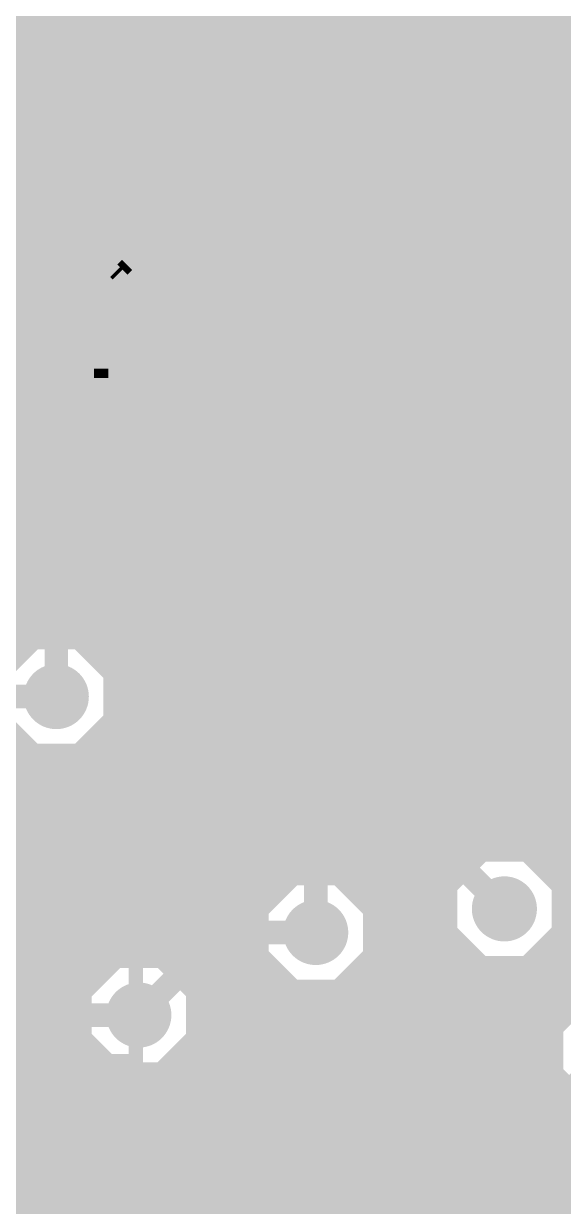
# Model space of a CAD drawing. Extents: x -5 to 208, y -5 to 206.
# Drawn here: x 90.96 to 96.77, y 135.61 to 148.34 of the extents above; entities that cross this region are included whole.
import ezdxf

# ---------------------------------------------------------------- set-up
doc = ezdxf.new("R2010")
doc.units = 0
doc.header["$MEASUREMENT"] = 0
doc.layers.get('0').update_dxf_attribs({"linetype": 'CONTINUOUS'})
for name, color, linetype in [('22-301-0_BOT', 7, 'CONTINUOUS'), ('22-301-0_DRD', 7, 'CONTINUOUS'), ('22-301-0_IN1', 1, 'CONTINUOUS'), ('22-301-0_IN2', 4, 'CONTINUOUS'), ('22-301-0_SMT', 5, 'CONTINUOUS'), ('22-301-0_SST', 10, 'CONTINUOUS'), ('22-301-0_TOP', 14, 'CONTINUOUS'), ('THRUHOLE_TAP', 11, 'CONTINUOUS')]:
    doc.layers.add(name, color=color, linetype=linetype)

# ---------------------------------------------------------------- blocks, each defined once
blk = doc.blocks.new('ROUND_66')
at = {"const_width": 0.35052}
blk.add_lwpolyline([(-0.17526, 0, 1), (0.17526, 0, 1)], format="xyb", close=True, dxfattribs=at)
blk = doc.blocks.new('ROUND_70')
at = {"const_width": 0.35052}
blk.add_lwpolyline([(-0.17526, 0, 1), (0.17526, 0, 1)], format="xyb", close=True, dxfattribs=at)
blk = doc.blocks.new('RECTANGLE_6')
blk.add_solid([(0.4826, 0.4064), (0.4826, -0.4064), (-0.4826, 0.4064), (-0.4826, -0.4064)])
blk = doc.blocks.new('RECTANGLE_19')
blk.add_solid([(1.3716, 1.0795), (1.3716, -1.0795), (-1.3716, 1.0795), (-1.3716, -1.0795)])
blk = doc.blocks.new('ROUND_74')
at = {"const_width": 0.10033}
blk.add_lwpolyline([(-0.050164, 0, 1), (0.050164, 0, 1)], format="xyb", close=True, dxfattribs=at)

msp = doc.modelspace()

# ---------------------------------------------------------------- linework, layer by layer
at = {"layer": '22-301-0_BOT'}
for points, const_width in [([(96.139, 138.811), (95.631, 139.319), (95.631, 169.545), (97.028, 170.942), (97.028, 171.831), (96.393, 172.466), (96.393, 178.435)], 0.254), ([(96.266, 171.577), (96.266, 171.196), (94.615, 169.545), (94.615, 151.765), (94.107, 151.257), (94.107, 138.557)], 0.254), ([(91.313, 141.097), (91.313, 149.733), (91.821, 150.241), (91.821, 164.465), (91.313, 164.973), (91.313, 170.18), (91.821, 170.688)], 0.254), ([(93.091, 165.354), (93.091, 165.227), (94.107, 164.211), (94.107, 152.019), (92.837, 150.749), (92.837, 138.303), (92.202, 137.668)], 0.254), ([(91.948, 148.63064), (91.948, 141.67358)], 0.254), ([(91.9988, 148.62556), (91.9988, 141.61262)], 0.254), ([(92.202, 148.63064), (92.202, 138.56462)], 0.254), ([(92.202, 148.4122), (91.948, 148.4122)], 0.254), ([(92.202, 148.1836), (91.948, 148.1836)], 0.254), ([(92.202, 147.955), (91.948, 147.955)], 0.254), ([(92.202, 147.7264), (91.948, 147.7264)], 0.254), ([(92.202, 147.4978), (91.948, 147.4978)], 0.254), ([(92.202, 147.2692), (91.948, 147.2692)], 0.254), ([(92.202, 147.0406), (91.948, 147.0406)], 0.254), ([(92.202, 146.812), (91.948, 146.812)], 0.254), ([(92.202, 146.5834), (91.948, 146.5834)], 0.254), ([(92.202, 146.3548), (91.948, 146.3548)], 0.254), ([(92.202, 146.1262), (91.948, 146.1262)], 0.254), ([(92.202, 145.8976), (91.948, 145.8976)], 0.254), ([(92.202, 145.669), (91.948, 145.669)], 0.254), ([(92.202, 145.4404), (91.948, 145.4404)], 0.254), ([(92.202, 145.2118), (91.948, 145.2118)], 0.254), ([(92.202, 144.9832), (91.948, 144.9832)], 0.254), ([(92.202, 144.7546), (91.948, 144.7546)], 0.254), ([(92.202, 144.526), (91.948, 144.526)], 0.254), ([(92.202, 144.2974), (91.948, 144.2974)], 0.254), ([(92.202, 144.0688), (91.948, 144.0688)], 0.254), ([(92.202, 143.8402), (91.948, 143.8402)], 0.254), ([(92.202, 143.6116), (91.948, 143.6116)], 0.254), ([(92.202, 143.383), (91.948, 143.383)], 0.254), ([(92.202, 143.1544), (91.948, 143.1544)], 0.254), ([(92.202, 142.9258), (91.948, 142.9258)], 0.254), ([(92.202, 142.6972), (91.948, 142.6972)], 0.254), ([(92.202, 142.4686), (91.948, 142.4686)], 0.254), ([(92.202, 142.24), (91.948, 142.24)], 0.254), ([(92.202, 142.0114), (91.948, 142.0114)], 0.254), ([(92.202, 141.7828), (91.948, 141.7828)], 0.254), ([(92.202, 141.5542), (92.03944, 141.5542)], 0.254), ([(92.202, 141.3256), (92.1385, 141.3256)], 0.254), ([(92.202, 141.097), (92.17152, 141.097)], 0.254), ([(92.202, 140.8684), (92.1385, 140.8684)], 0.254), ([(92.202, 140.6398), (92.03944, 140.6398)], 0.254), ([(91.9988, 140.58138), (91.9988, 138.50112)], 0.254), ([(90.8558, 140.37056), (90.8558, 136.906)], 0.254), ([(91.7702, 140.37056), (91.7702, 138.40968)], 0.254), ([(92.202, 140.4112), (91.82862, 140.4112)], 0.254), ([(91.0844, 140.26896), (91.0844, 136.906)], 0.254), ([(91.313, 140.23848), (91.313, 136.906)], 0.254), ([(91.5416, 140.26896), (91.5416, 138.2141)], 0.254), ([(92.202, 140.1826), (80.391, 140.1826)], 0.254), ([(92.202, 139.954), (80.391, 139.954)], 0.254), ([(92.202, 139.7254), (80.391, 139.7254)], 0.254), ([(92.202, 139.4968), (80.391, 139.4968)], 0.254), ([(92.202, 139.2682), (80.391, 139.2682)], 0.254), ([(92.202, 139.0396), (80.391, 139.0396)], 0.254), ([(92.202, 138.811), (80.391, 138.811)], 0.254), ([(92.202, 138.5824), (80.391, 138.5824)], 0.254), ([(92.202, 138.56462), (92.16136, 138.52398)], 0.254), ([(91.68638, 138.3538), (80.391, 138.3538)], 0.254), ([(91.47556, 138.1252), (80.391, 138.1252)], 0.254), ([(91.37396, 137.8966), (80.391, 137.8966)], 0.254), ([(91.34348, 137.668), (80.391, 137.668)], 0.254), ([(91.37396, 137.4394), (80.391, 137.4394)], 0.254), ([(91.47556, 137.2108), (80.391, 137.2108)], 0.254), ([(91.5416, 137.11936), (91.5416, 136.906)], 0.254), ([(91.68638, 136.9822), (80.391, 136.9822)], 0.254), ([(91.8083, 136.906), (90.678, 136.906)], 0.254), ([(91.7702, 136.92632), (91.7702, 136.906)], 0.254), ([(99.06, 136.271), (99.06, 136.144), (98.933, 136.017), (95.885, 136.017), (95.631, 136.271), (95.44812, 136.271), (94.94012, 135.763), (94.94012, 135.255), (94.94012, 124.9807)], 1.27), ([(94.94012, 124.9807), (94.94012, 135.255), (94.43212, 135.763), (90.678, 135.763), (90.17, 135.255), (90.17, 135.128)], 1.27)]:
    msp.add_lwpolyline(points, dxfattribs=dict(at, const_width=const_width))
at = {"layer": '22-301-0_BOT', "const_width": 0.254}
for points in [[(92.17152, 141.097, 0.1864202), (91.9486, 141.67412)], [(90.45448, 141.097, 0.4142136), (91.313, 140.23848)], [(91.313, 140.23848, 0.4142136), (92.17152, 141.097)], [(92.16136, 138.52398, 0.4003856), (91.34602, 137.668)], [(91.34348, 137.668, 0.2805048), (91.8083, 136.906)]]:
    msp.add_lwpolyline(points, format="xyb", dxfattribs=at)
at = {"layer": '22-301-0_DRD', "const_width": 0.254}
for points in [[(91.059, 141.732), (90.678, 141.351)], [(91.567, 141.732), (91.059, 141.732)], [(91.948, 141.351), (91.567, 141.732)], [(91.948, 140.843), (91.948, 141.351)], [(90.678, 140.843), (91.059, 140.462)], [(91.567, 140.462), (91.948, 140.843)], [(91.059, 140.462), (91.567, 140.462)], [(95.885, 139.446), (95.504, 139.065)], [(96.393, 139.446), (95.885, 139.446)], [(96.774, 139.065), (96.393, 139.446)], [(93.853, 139.192), (93.472, 138.811)], [(94.361, 139.192), (93.853, 139.192)], [(94.742, 138.811), (94.361, 139.192)], [(95.504, 139.065), (95.504, 138.557)], [(96.774, 138.557), (96.774, 139.065)], [(93.472, 138.811), (93.472, 138.303)], [(94.742, 138.303), (94.742, 138.811)], [(95.504, 138.557), (95.885, 138.176)], [(96.393, 138.176), (96.774, 138.557)], [(91.948, 138.303), (91.567, 137.922)], [(92.456, 138.303), (91.948, 138.303)], [(92.837, 137.922), (92.456, 138.303)], [(93.472, 138.303), (93.853, 137.922)], [(94.361, 137.922), (94.742, 138.303)], [(95.885, 138.176), (96.393, 138.176)], [(91.567, 137.922), (91.567, 137.414)], [(92.837, 137.414), (92.837, 137.922)], [(93.853, 137.922), (94.361, 137.922)], [(97.028, 137.922), (96.647, 137.541)], [(96.647, 137.541), (96.647, 137.033)], [(91.567, 137.414), (91.948, 137.033)], [(92.456, 137.033), (92.837, 137.414)], [(91.948, 137.033), (92.456, 137.033)], [(96.647, 137.033), (97.028, 136.652)]]:
    msp.add_lwpolyline(points, dxfattribs=at)
at = {"layer": '22-301-0_IN1', "const_width": 0.254}
for points in [[(93.8022, 166.37), (93.8022, 139.16406)], [(94.0308, 166.37), (94.0308, 139.23264)], [(94.2594, 166.37), (94.2594, 139.21994)], [(94.488, 166.37), (94.488, 139.12088)], [(94.7166, 166.37), (94.7166, 138.85672)], [(94.9452, 166.37), (94.9452, 127.05842)], [(95.1738, 166.37), (95.1738, 127.04572)], [(95.4024, 166.37), (95.4024, 127.00762)], [(95.631, 166.37), (95.631, 139.26312)], [(93.5736, 164.87394), (93.5736, 138.97864)], [(92.8878, 164.70376), (92.8878, 125.31852)], [(93.1164, 164.67328), (93.1164, 125.98146)], [(93.345, 164.72408), (93.345, 126.3142)], [(91.059, 157.82798), (91.059, 141.72692)], [(91.2876, 157.91688), (91.2876, 141.77518)], [(95.8596, 150.32736), (95.8596, 139.43076)], [(96.774, 150.18512), (96.774, 139.0523)], [(96.0882, 150.14194), (96.0882, 139.48918)], [(96.3168, 150.07336), (96.3168, 139.46632)], [(96.5454, 150.08606), (96.5454, 139.35456)], [(92.6592, 149.13102), (92.6592, 138.17092)], [(91.5162, 149.09038), (91.5162, 141.7447)], [(91.7448, 148.88464), (91.7448, 141.62278)], [(92.4306, 148.89988), (92.4306, 138.30808)], [(91.9734, 148.8059), (91.9734, 141.25702)], [(92.202, 148.81098), (92.202, 138.34872)], [(109.95914, 148.3868), (80.645, 148.3868)], [(109.93882, 148.1582), (80.645, 148.1582)], [(109.99724, 147.9296), (80.65008, 147.9296)], [(110.16488, 147.701), (80.69072, 147.701)], [(119.58828, 147.4724), (80.65008, 147.4724)], [(119.61876, 147.2438), (80.645, 147.2438)], [(112.80902, 147.0152), (80.645, 147.0152)], [(112.57788, 146.7866), (80.645, 146.7866)], [(112.48898, 146.558), (80.645, 146.558)], [(112.4839, 146.3294), (80.645, 146.3294)], [(112.56264, 146.1008), (80.645, 146.1008)], [(112.76838, 145.8722), (80.645, 145.8722)], [(119.08028, 145.6436), (80.645, 145.6436)], [(118.54688, 145.415), (80.645, 145.415)], [(118.37924, 145.1864), (80.645, 145.1864)], [(118.32082, 144.9578), (80.645, 144.9578)], [(118.34114, 144.7292), (80.645, 144.7292)], [(118.4529, 144.5006), (80.645, 144.5006)], [(118.75516, 144.272), (80.645, 144.272)], [(204.47, 144.0434), (80.645, 144.0434)], [(204.47, 143.8148), (80.645, 143.8148)], [(204.47, 143.5862), (80.645, 143.5862)], [(204.47, 143.3576), (80.645, 143.3576)], [(204.47, 143.129), (80.645, 143.129)], [(204.47, 142.9004), (80.645, 142.9004)], [(204.47, 142.6718), (80.645, 142.6718)], [(204.47, 142.4432), (80.645, 142.4432)], [(204.47, 142.2146), (80.645, 142.2146)], [(204.47, 141.986), (80.645, 141.986)], [(91.15044, 141.7574), (80.645, 141.7574)], [(202.25512, 141.7574), (91.47302, 141.7574)], [(201.88428, 141.5288), (91.83878, 141.5288)], [(201.7141, 141.3002), (91.9607, 141.3002)], [(201.62774, 141.0716), (91.99118, 141.0716)], [(91.9734, 140.93444), (91.9734, 138.30808)], [(201.5998, 140.843), (91.94292, 140.843)], [(201.62774, 140.6144), (91.79052, 140.6144)], [(91.7448, 140.57122), (91.7448, 138.17092)], [(201.7141, 140.3858), (80.645, 140.3858)], [(91.059, 140.46708), (91.059, 105.82148)], [(91.2876, 140.41628), (91.2876, 85.2424)], [(91.5162, 140.44676), (91.5162, 85.24748)], [(201.88428, 140.1572), (80.645, 140.1572)], [(202.25512, 139.9286), (80.645, 139.9286)], [(204.47, 139.7), (80.645, 139.7)], [(95.97644, 139.4714), (80.645, 139.4714)], [(204.47, 139.4714), (96.29902, 139.4714)], [(95.61322, 139.2428), (80.645, 139.2428)], [(204.47, 139.2428), (96.66478, 139.2428)], [(93.60408, 139.0142), (80.645, 139.0142)], [(95.48876, 139.0142), (94.60992, 139.0142)], [(204.47, 139.0142), (96.7867, 139.0142)], [(93.46692, 138.7856), (80.645, 138.7856)], [(95.45828, 138.7856), (94.74708, 138.7856)], [(120.55094, 138.7856), (96.81718, 138.7856)], [(96.774, 138.56716), (96.774, 137.73912)], [(93.42628, 138.557), (80.645, 138.557)], [(95.50908, 138.557), (94.78772, 138.557)], [(120.40108, 138.557), (96.76892, 138.557)], [(92.03944, 138.3284), (80.645, 138.3284)], [(93.46692, 138.3284), (92.36202, 138.3284)], [(95.65894, 138.3284), (94.74708, 138.3284)], [(95.631, 138.35888), (95.631, 126.94158)], [(110.57636, 138.3284), (96.61652, 138.3284)], [(94.7166, 138.25474), (94.7166, 127.04826)], [(95.8596, 138.19124), (95.8596, 126.84506)], [(96.5454, 138.2649), (96.5454, 126.3015)], [(91.67622, 138.0998), (80.645, 138.0998)], [(93.60408, 138.0998), (92.72778, 138.0998)], [(93.5736, 138.13536), (93.5736, 126.54788)], [(110.39094, 138.0998), (94.60992, 138.0998)], [(96.0882, 138.13282), (96.0882, 126.71298)], [(96.3168, 138.15314), (96.3168, 126.54026)], [(93.8022, 137.94994), (93.8022, 126.7206)], [(94.488, 137.99312), (94.488, 127.01016)], [(91.55176, 137.8712), (80.645, 137.8712)], [(96.93402, 137.8712), (92.8497, 137.8712)], [(94.0308, 137.88136), (94.0308, 126.85014)], [(94.2594, 137.89406), (94.2594, 126.94412)], [(91.52128, 137.6426), (80.645, 137.6426)], [(96.70288, 137.6426), (92.88018, 137.6426)], [(91.57208, 137.414), (80.645, 137.414)], [(96.61398, 137.414), (92.83192, 137.414)], [(91.72194, 137.1854), (80.645, 137.1854)], [(91.7448, 137.16508), (91.7448, 105.57764)], [(92.6592, 137.16508), (92.6592, 106.3879)], [(96.6089, 137.1854), (92.67952, 137.1854)], [(96.68764, 136.9568), (80.645, 136.9568)], [(91.9734, 137.02792), (91.9734, 106.05516)], [(92.202, 136.98728), (92.202, 106.2482)], [(92.4306, 137.02792), (92.4306, 106.34726)], [(96.774, 136.83488), (96.774, 125.96114)], [(96.89338, 136.7282), (80.645, 136.7282)], [(98.41992, 136.4996), (80.645, 136.4996)], [(98.37928, 136.271), (80.645, 136.271)], [(98.41992, 136.0424), (80.645, 136.0424)], [(98.55708, 135.8138), (80.645, 135.8138)], [(204.47, 135.5852), (90.67292, 135.5852)]]:
    msp.add_lwpolyline(points, dxfattribs=at)
for points in [[(91.313, 141.77772, 0.4142136), (90.63228, 141.097)], [(91.99372, 141.097, 0.4142136), (91.313, 141.77772)], [(90.63228, 141.097, 0.4142136), (91.313, 140.41628)], [(91.313, 140.41628, 0.4142136), (91.99372, 141.097)], [(96.139, 139.49172, 0.4142136), (95.45828, 138.811)], [(96.81972, 138.811, 0.4142136), (96.139, 139.49172)], [(94.107, 139.23772, 0.4142136), (93.42628, 138.557)], [(94.78772, 138.557, 0.4142136), (94.107, 139.23772)], [(95.45828, 138.811, 0.4142136), (96.139, 138.13028)], [(96.139, 138.13028, 0.4142136), (96.81972, 138.811)], [(93.42628, 138.557, 0.4142136), (94.107, 137.87628)], [(94.107, 137.87628, 0.4142136), (94.78772, 138.557)], [(92.202, 138.34872, 0.4142136), (91.52128, 137.668)], [(92.88272, 137.668, 0.4142136), (92.202, 138.34872)], [(97.282, 137.96772, 0.4142136), (96.60128, 137.287)], [(91.52128, 137.668, 0.4142136), (92.202, 136.98728)], [(92.202, 136.98728, 0.4142136), (92.88272, 137.668)], [(96.60128, 137.287, 0.4142136), (97.282, 136.60628)], [(90.85072, 135.128, 0.4142136), (90.17, 135.80872)]]:
    msp.add_lwpolyline(points, format="xyb", dxfattribs=at)
at = {"layer": '22-301-0_IN2', "const_width": 0.254}
for points in [[(67.183, 148.209), (67.437, 148.463), (90.551, 148.463), (90.805, 148.209), (98.806, 148.209), (100.33, 149.733), (116.078, 149.733), (116.84, 148.971), (116.967, 148.971)], [(80.01, 147.701), (110.109, 147.701), (110.617, 148.209)], [(120.269, 147.447), (118.999, 146.177), (118.364, 146.177), (117.856, 145.669), (112.903, 145.669), (112.395, 146.177), (74.295, 146.177)], [(110.109, 147.2438), (80.645, 147.2438)], [(91.059, 147.2438), (91.059, 147.1422)], [(91.2876, 147.2438), (91.2876, 147.1422)], [(91.5162, 147.2438), (91.5162, 147.1422)], [(91.7448, 147.2438), (91.7448, 147.1422)], [(91.9734, 147.2438), (91.9734, 147.1422)], [(92.202, 147.2438), (92.202, 147.1422)], [(92.4306, 147.2438), (92.4306, 147.1422)], [(92.6592, 147.2438), (92.6592, 147.1422)], [(92.8878, 147.2438), (92.8878, 147.1422)], [(93.1164, 147.2438), (93.1164, 147.1422)], [(93.345, 147.2438), (93.345, 147.1422)], [(93.5736, 147.2438), (93.5736, 147.1422)], [(93.8022, 147.2438), (93.8022, 147.1422)], [(94.0308, 147.2438), (94.0308, 147.1422)], [(94.2594, 147.2438), (94.2594, 147.1422)], [(94.488, 147.2438), (94.488, 147.1422)], [(94.7166, 147.2438), (94.7166, 147.1422)], [(94.9452, 147.2438), (94.9452, 147.1422)], [(95.1738, 147.2438), (95.1738, 147.1422)], [(95.4024, 147.2438), (95.4024, 147.1422)], [(95.631, 147.2438), (95.631, 147.1422)], [(95.8596, 147.2438), (95.8596, 147.1422)], [(96.0882, 147.2438), (96.0882, 147.1422)], [(96.3168, 147.2438), (96.3168, 147.1422)], [(96.5454, 147.2438), (96.5454, 147.1422)], [(96.774, 147.2438), (96.774, 147.1422)], [(112.903, 147.1422), (80.645, 147.1422)], [(113.157, 146.431), (112.903, 146.685), (74.803, 146.685), (74.549, 146.939), (64.135, 146.939)], [(119.761, 145.669), (118.745, 145.669), (118.237, 145.161), (112.649, 145.161), (112.395, 145.415), (66.04, 145.415), (65.913, 145.542), (65.913, 145.669)], [(118.999, 144.907), (118.745, 144.653), (112.395, 144.653), (112.141, 144.907), (61.214, 144.907), (61.087, 144.78)], [(111.9505, 144.4498), (80.645, 144.4498)], [(91.059, 144.4498), (91.059, 141.72692)], [(91.2876, 144.4498), (91.2876, 141.77518)], [(91.5162, 144.4498), (91.5162, 141.7447)], [(91.7448, 144.4498), (91.7448, 141.62278)], [(91.9734, 144.4498), (91.9734, 141.25702)], [(92.202, 144.4498), (92.202, 140.0302)], [(92.4306, 144.4498), (92.4306, 140.0302)], [(92.6592, 144.4498), (92.6592, 140.0302)], [(92.8878, 144.4498), (92.8878, 140.0302)], [(93.1164, 144.4498), (93.1164, 140.11656)], [(93.345, 144.4498), (93.345, 140.26642)], [(93.5736, 144.4498), (93.5736, 140.2842)], [(93.8022, 144.4498), (93.8022, 140.2842)], [(94.0308, 144.4498), (94.0308, 140.2842)], [(94.2594, 144.4498), (94.2594, 140.2842)], [(94.488, 144.4498), (94.488, 140.2842)], [(94.7166, 144.4498), (94.7166, 140.2842)], [(94.9452, 144.4498), (94.9452, 140.2842)], [(95.1738, 144.4498), (95.1738, 140.2842)], [(95.4024, 144.4498), (95.4024, 140.2842)], [(95.631, 144.4498), (95.631, 140.2842)], [(95.8596, 144.4498), (95.8596, 140.2842)], [(96.0882, 144.4498), (96.0882, 140.2842)], [(96.3168, 144.4498), (96.3168, 140.2842)], [(96.5454, 144.4498), (96.5454, 140.2842)], [(96.774, 144.4498), (96.774, 140.2842)], [(112.0775, 144.3228), (80.645, 144.3228)], [(204.47, 144.0942), (80.645, 144.0942)], [(204.47, 143.8656), (80.645, 143.8656)], [(204.47, 143.637), (80.645, 143.637)], [(204.47, 143.4084), (80.645, 143.4084)], [(204.47, 143.1798), (80.645, 143.1798)], [(204.47, 142.9512), (80.645, 142.9512)], [(204.47, 142.7226), (80.645, 142.7226)], [(204.47, 142.494), (80.645, 142.494)], [(204.47, 142.2654), (80.645, 142.2654)], [(204.47, 142.0368), (80.645, 142.0368)], [(204.47, 141.8082), (80.645, 141.8082)], [(204.47, 141.5796), (91.79052, 141.5796)], [(202.11288, 141.351), (91.94292, 141.351)], [(201.94524, 141.1224), (91.99118, 141.1224)], [(72.517, 141.097), (91.313, 141.097)], [(201.88682, 140.8938), (91.9607, 140.8938)], [(91.9734, 140.93444), (91.9734, 140.0302)], [(201.90714, 140.6652), (91.83878, 140.6652)], [(91.7448, 140.57122), (91.7448, 140.0302)], [(91.15044, 140.4366), (80.645, 140.4366)], [(91.059, 140.46708), (91.059, 140.0302)], [(91.2876, 140.41628), (91.2876, 140.0302)], [(202.0189, 140.4366), (91.47302, 140.4366)], [(91.5162, 140.44676), (91.5162, 140.0302)], [(119.507, 140.2842), (93.472, 140.2842)], [(93.218, 140.208), (80.645, 140.208)], [(93.14942, 140.14958), (93.0275, 140.0302)], [(93.0275, 140.0302), (80.645, 140.0302)], [(66.421, 136.398), (69.596, 139.573), (71.12, 139.573), (71.374, 139.827), (72.39, 139.827), (72.644, 139.573), (93.218, 139.573), (93.472, 139.827), (119.507, 139.827), (121.031, 138.303)], [(119.3165, 139.3698), (96.52508, 139.3698)], [(96.774, 139.3698), (96.774, 139.0523)], [(71.755, 139.065), (93.599, 139.065), (93.853, 139.319), (95.631, 139.319), (96.139, 138.811)], [(119.3927, 139.2936), (96.61652, 139.2936)], [(119.6213, 139.065), (96.76892, 139.065)], [(95.4405, 138.8618), (94.71406, 138.8618)], [(95.45828, 138.8364), (94.72676, 138.8364)], [(94.9452, 138.8618), (94.9452, 137.3632)], [(95.1738, 138.8618), (95.1738, 137.3632)], [(95.4024, 138.8618), (95.4024, 137.3632)], [(95.45828, 138.84402), (95.45748, 138.811)], [(119.8499, 138.8364), (96.81718, 138.8364)], [(95.48876, 138.6078), (94.78518, 138.6078)], [(96.774, 138.56716), (96.774, 138.42746)], [(120.0785, 138.6078), (96.7867, 138.6078)], [(94.107, 138.557), (73.279, 138.557), (72.771, 138.049)], [(95.61322, 138.3792), (94.76232, 138.3792)], [(95.631, 138.35888), (95.631, 137.3632)], [(96.70542, 138.37158), (95.6945, 137.3632)], [(96.7105, 138.3792), (96.66478, 138.3792)], [(94.7166, 138.25474), (94.7166, 137.3632)], [(95.8596, 138.19124), (95.8596, 137.52576)], [(96.5454, 138.2649), (96.5454, 138.21156)], [(93.60408, 138.0998), (92.72778, 138.0998)], [(92.8878, 138.0998), (92.8878, 137.3632)], [(93.1164, 138.0998), (93.1164, 137.3632)], [(93.345, 138.0998), (93.345, 137.3632)], [(93.5736, 138.0998), (93.5736, 137.3632)], [(95.97644, 138.1506), (94.65056, 138.1506)], [(96.0882, 138.13282), (96.0882, 137.75436)], [(96.4819, 138.1506), (96.29902, 138.1506)], [(96.3168, 138.15314), (96.3168, 137.98296)], [(110.998, 137.795), (110.744, 138.049), (97.028, 138.049), (95.885, 136.906), (77.47, 136.906), (77.089, 137.287), (69.342, 137.287), (68.834, 136.779), (68.834, 136.017), (68.326, 135.509), (67.945, 135.509)], [(93.8022, 137.94994), (93.8022, 137.3632)], [(94.488, 137.99312), (94.488, 137.3632)], [(93.86316, 137.922), (92.83192, 137.922)], [(94.0308, 137.88136), (94.0308, 137.3632)], [(94.2594, 137.89406), (94.2594, 137.3632)], [(96.2533, 137.922), (94.3483, 137.922)], [(96.0247, 137.6934), (92.88018, 137.6934)], [(92.202, 137.668), (77.978, 137.668)], [(95.7961, 137.4648), (92.8497, 137.4648)], [(69.596, 136.271), (70.358, 135.509), (74.549, 135.509), (75.438, 136.398), (96.393, 136.398), (97.282, 137.287)], [(95.6945, 137.3632), (92.80906, 137.3632)], [(108.585, 137.033), (98.171, 137.033), (97.028, 135.89), (76.454, 135.89), (74.803, 134.239), (74.803, 131.699), (74.041, 130.937)]]:
    msp.add_lwpolyline(points, dxfattribs=at)
for points in [[(91.313, 141.77772, 0.2113092), (90.80931, 141.5549)], [(91.99372, 141.097, 0.4142136), (91.313, 141.77772)], [(91.313, 140.41628, 0.4142136), (91.99372, 141.097)], [(90.81008, 140.6398, 0.2113087), (91.313, 140.41732)], [(93.472, 140.2842, 0.1989132), (93.14871, 140.15029)], [(93.472, 140.2842, 0.1989132), (93.14871, 140.15029)], [(96.81972, 138.811, 0.2463594), (96.52594, 139.37105)], [(94.78772, 138.557, 0.1168573), (94.71534, 138.86244)], [(95.45828, 138.811, 0.4142136), (96.139, 138.13028)], [(96.139, 138.13028, 0.4142136), (96.81972, 138.811)], [(94.107, 137.87628, 0.4142136), (94.78772, 138.557)], [(97.028, 138.5062, 0.1989132), (96.70471, 138.37229)], [(92.88272, 137.668, 0.173605), (92.72805, 138.10002)], [(93.60408, 138.0998, 0.2113087), (94.107, 137.87732)], [(92.80906, 137.3632, 0.1168576), (92.88128, 137.668)]]:
    msp.add_lwpolyline(points, format="xyb", dxfattribs=at)
at = {"layer": '22-301-0_SST', "const_width": 0.1524}
for points in [[(92.16644, 147.03044), (92.16898, 151.384), (92.16898, 153.0223), (88.17102, 153.0223), (88.1634, 145.8976), (88.6206, 145.4404), (91.821, 145.4404), (92.1766, 145.8722), (92.16644, 147.03044)], [(92.1258, 148.4122), (88.1888, 148.4122)], [(92.76842, 147.98548), (92.76842, 148.2217)], [(92.76842, 148.10486), (93.78442, 148.10486), (93.61424, 148.2217)], [(94.4245, 148.1455), (94.4245, 145.2245), (96.0628, 145.2245), (96.0628, 148.1455), (94.4245, 148.1455)], [(92.76842, 147.44446), (92.93606, 147.5613), (93.10624, 147.62226), (93.44406, 147.62226), (93.61424, 147.5613), (93.78442, 147.44446), (93.78442, 147.32508), (93.61424, 147.2057), (93.44406, 147.14728), (93.10624, 147.14728), (92.93606, 147.2057), (92.76842, 147.32508), (92.76842, 147.44446)], [(93.27642, 146.3675), (93.27642, 146.7231), (93.44406, 146.78406), (93.61424, 146.78406), (93.78442, 146.7231), (93.78442, 146.3675), (93.61424, 146.30908), (93.44406, 146.30908), (92.76842, 146.5453)], [(91.97086, 146.26336), (91.7194, 146.26336)], [(91.7956, 146.31924), (91.7956, 146.03222)], [(91.93276, 146.30146), (91.93276, 146.05)], [(91.98864, 146.1262), (91.70162, 146.1262)], [(92.075, 145.7452), (91.9734, 145.6436)], [(92.075, 145.7452), (92.0242, 145.6944)], [(91.948, 145.669), (88.4428, 145.669), (88.6206, 145.4912)], [(91.01328, 145.669), (91.01328, 145.4912)], [(91.15044, 145.669), (91.15044, 145.4912)], [(91.2876, 145.669), (91.2876, 145.4912)], [(91.42476, 145.669), (91.42476, 145.4912)], [(91.56192, 145.669), (91.56192, 145.4912)], [(91.69908, 145.669), (91.69908, 145.4912)], [(91.948, 145.6436), (91.821, 145.4912)], [(91.83624, 145.669), (91.83624, 145.50898)], [(92.0242, 145.6944), (91.948, 145.6436)], [(91.948, 145.669), (91.9734, 145.6436)], [(91.90482, 145.5928), (88.519, 145.5928)], [(91.821, 145.4912), (88.6206, 145.4912)], [(96.60636, 144.64538), (96.60636, 145.11782)], [(95.59036, 144.8816), (96.60636, 144.8816)], [(88.17356, 143.16456), (88.17102, 138.811), (88.17102, 137.1727), (92.16898, 137.1727), (92.1766, 144.2974), (91.7194, 144.7546), (88.519, 144.7546), (88.1634, 144.3228), (88.17356, 143.16456)], [(91.7194, 144.7038), (88.519, 144.7038), (88.392, 144.5514), (88.3158, 144.5006), (88.265, 144.4498)], [(91.73464, 144.68856), (88.5063, 144.68856)], [(90.97264, 144.7038), (90.97264, 144.526)], [(91.1098, 144.7038), (91.1098, 144.526)], [(91.24696, 144.7038), (91.24696, 144.526)], [(91.38412, 144.7038), (91.38412, 144.526)], [(91.52128, 144.7038), (91.52128, 144.526)], [(91.65844, 144.7038), (91.65844, 144.526)], [(91.7194, 144.7038), (91.8972, 144.526)], [(91.7956, 144.6276), (91.7956, 144.526)], [(91.8718, 144.5514), (88.392, 144.5514)], [(91.8972, 144.526), (88.392, 144.526)], [(94.1324, 144.16532), (94.1324, 144.57934), (95.1484, 144.57934)], [(96.60636, 143.80718), (96.26854, 143.80718), (95.59036, 144.0434), (96.26854, 144.27962), (96.60636, 144.27962)], [(94.1324, 143.32712), (94.1324, 143.79956), (94.81058, 143.32712), (94.98076, 143.32712), (95.1484, 143.38554), (95.1484, 143.74114), (94.98076, 143.79956)], [(96.43618, 142.96898), (96.60636, 143.0274), (96.60636, 143.383), (96.43618, 143.44142), (96.26854, 143.44142), (96.09836, 143.383), (96.09836, 143.0274), (95.92818, 142.96898), (95.76054, 142.96898), (95.59036, 143.0274), (95.59036, 143.383), (95.76054, 143.44142)], [(94.6404, 142.54734), (94.81058, 142.48892), (94.98076, 142.48892), (95.1484, 142.54734), (95.1484, 142.90294), (94.98076, 142.96136), (94.81058, 142.96136), (94.6404, 142.90294), (94.6404, 142.54734), (94.47276, 142.48892), (94.30258, 142.48892), (94.1324, 142.54734), (94.1324, 142.90294), (94.30258, 142.96136), (94.47276, 142.96136), (94.6404, 142.90294)], [(95.92818, 142.13078), (95.92818, 142.60322), (96.60636, 142.367), (96.60636, 142.24762), (95.59036, 142.24762)], [(95.92818, 141.29258), (95.92818, 141.76502), (96.60636, 141.5288), (96.60636, 141.40942), (95.59036, 141.40942)], [(88.2142, 141.7828), (92.1512, 141.7828)]]:
    msp.add_lwpolyline(points, dxfattribs=at)
for points in [[(91.8464, 146.3294, 0.4142136), (91.694, 146.177)], [(91.9988, 146.177, 0.4142136), (91.8464, 146.3294)], [(91.694, 146.177, 0.4142136), (91.8464, 146.0246)], [(91.8464, 146.0246, 0.4142136), (91.9988, 146.177)]]:
    msp.add_lwpolyline(points, format="xyb", dxfattribs=at)
at = {"layer": '22-301-0_TOP', "const_width": 0.635}
for points in [[(90.17, 147.0152), (93.2688, 147.0152), (93.345, 147.0152), (93.345, 150.4188)], [(95.25, 149.479), (95.25, 147.3962)], [(95.25, 145.9738), (94.3102, 145.9738), (93.2688, 147.0152), (90.17, 147.0152)], [(95.25, 145.9738), (95.25, 135.382), (98.044, 132.588), (111.633, 132.588), (113.919, 130.302), (113.919, 126.492), (115.7097, 124.7013)]]:
    msp.add_lwpolyline(points, dxfattribs=at)

# ---------------------------------------------------------------- block references
at = {"layer": '22-301-0_BOT'}
for p in [(91.313, 141.097), (96.139, 138.811), (94.107, 138.557), (92.202, 137.668)]:
    msp.add_blockref('ROUND_66', p, dxfattribs=at)
at = {"layer": '22-301-0_IN1'}
for name, p in [('ROUND_66', (91.313, 141.097)), ('ROUND_70', (96.139, 138.811)), ('ROUND_66', (94.107, 138.557)), ('ROUND_66', (92.202, 137.668))]:
    msp.add_blockref(name, p, dxfattribs=at)
at = {"layer": '22-301-0_IN2'}
for p in [(91.313, 141.097), (96.139, 138.811), (94.107, 138.557), (92.202, 137.668)]:
    msp.add_blockref('ROUND_66', p, dxfattribs=at)
at = {"layer": '22-301-0_SMT'}
for name, p in [('RECTANGLE_19', (90.17, 147.0152)), ('RECTANGLE_6', (95.25, 147.3962)), ('RECTANGLE_6', (95.25, 145.9738)), ('RECTANGLE_19', (90.17, 143.1798)), ('RECTANGLE_19', (90.17, 138.7602))]:
    msp.add_blockref(name, p, dxfattribs=at)
at = {"layer": '22-301-0_TOP'}
for name, p in [('RECTANGLE_19', (90.17, 147.0152)), ('RECTANGLE_6', (95.25, 147.3962)), ('RECTANGLE_6', (95.25, 145.9738)), ('RECTANGLE_19', (90.17, 143.1798)), ('ROUND_66', (91.313, 141.097)), ('RECTANGLE_19', (90.17, 138.7602)), ('ROUND_66', (96.139, 138.811)), ('ROUND_66', (94.107, 138.557)), ('ROUND_66', (92.202, 137.668))]:
    msp.add_blockref(name, p, dxfattribs=at)
at = {"layer": 'THRUHOLE_TAP'}
for p in [(91.313, 141.097), (96.139, 138.811), (94.107, 138.557), (92.202, 137.668)]:
    msp.add_blockref('ROUND_74', p, dxfattribs=at)

doc.saveas('drawing.dxf')
